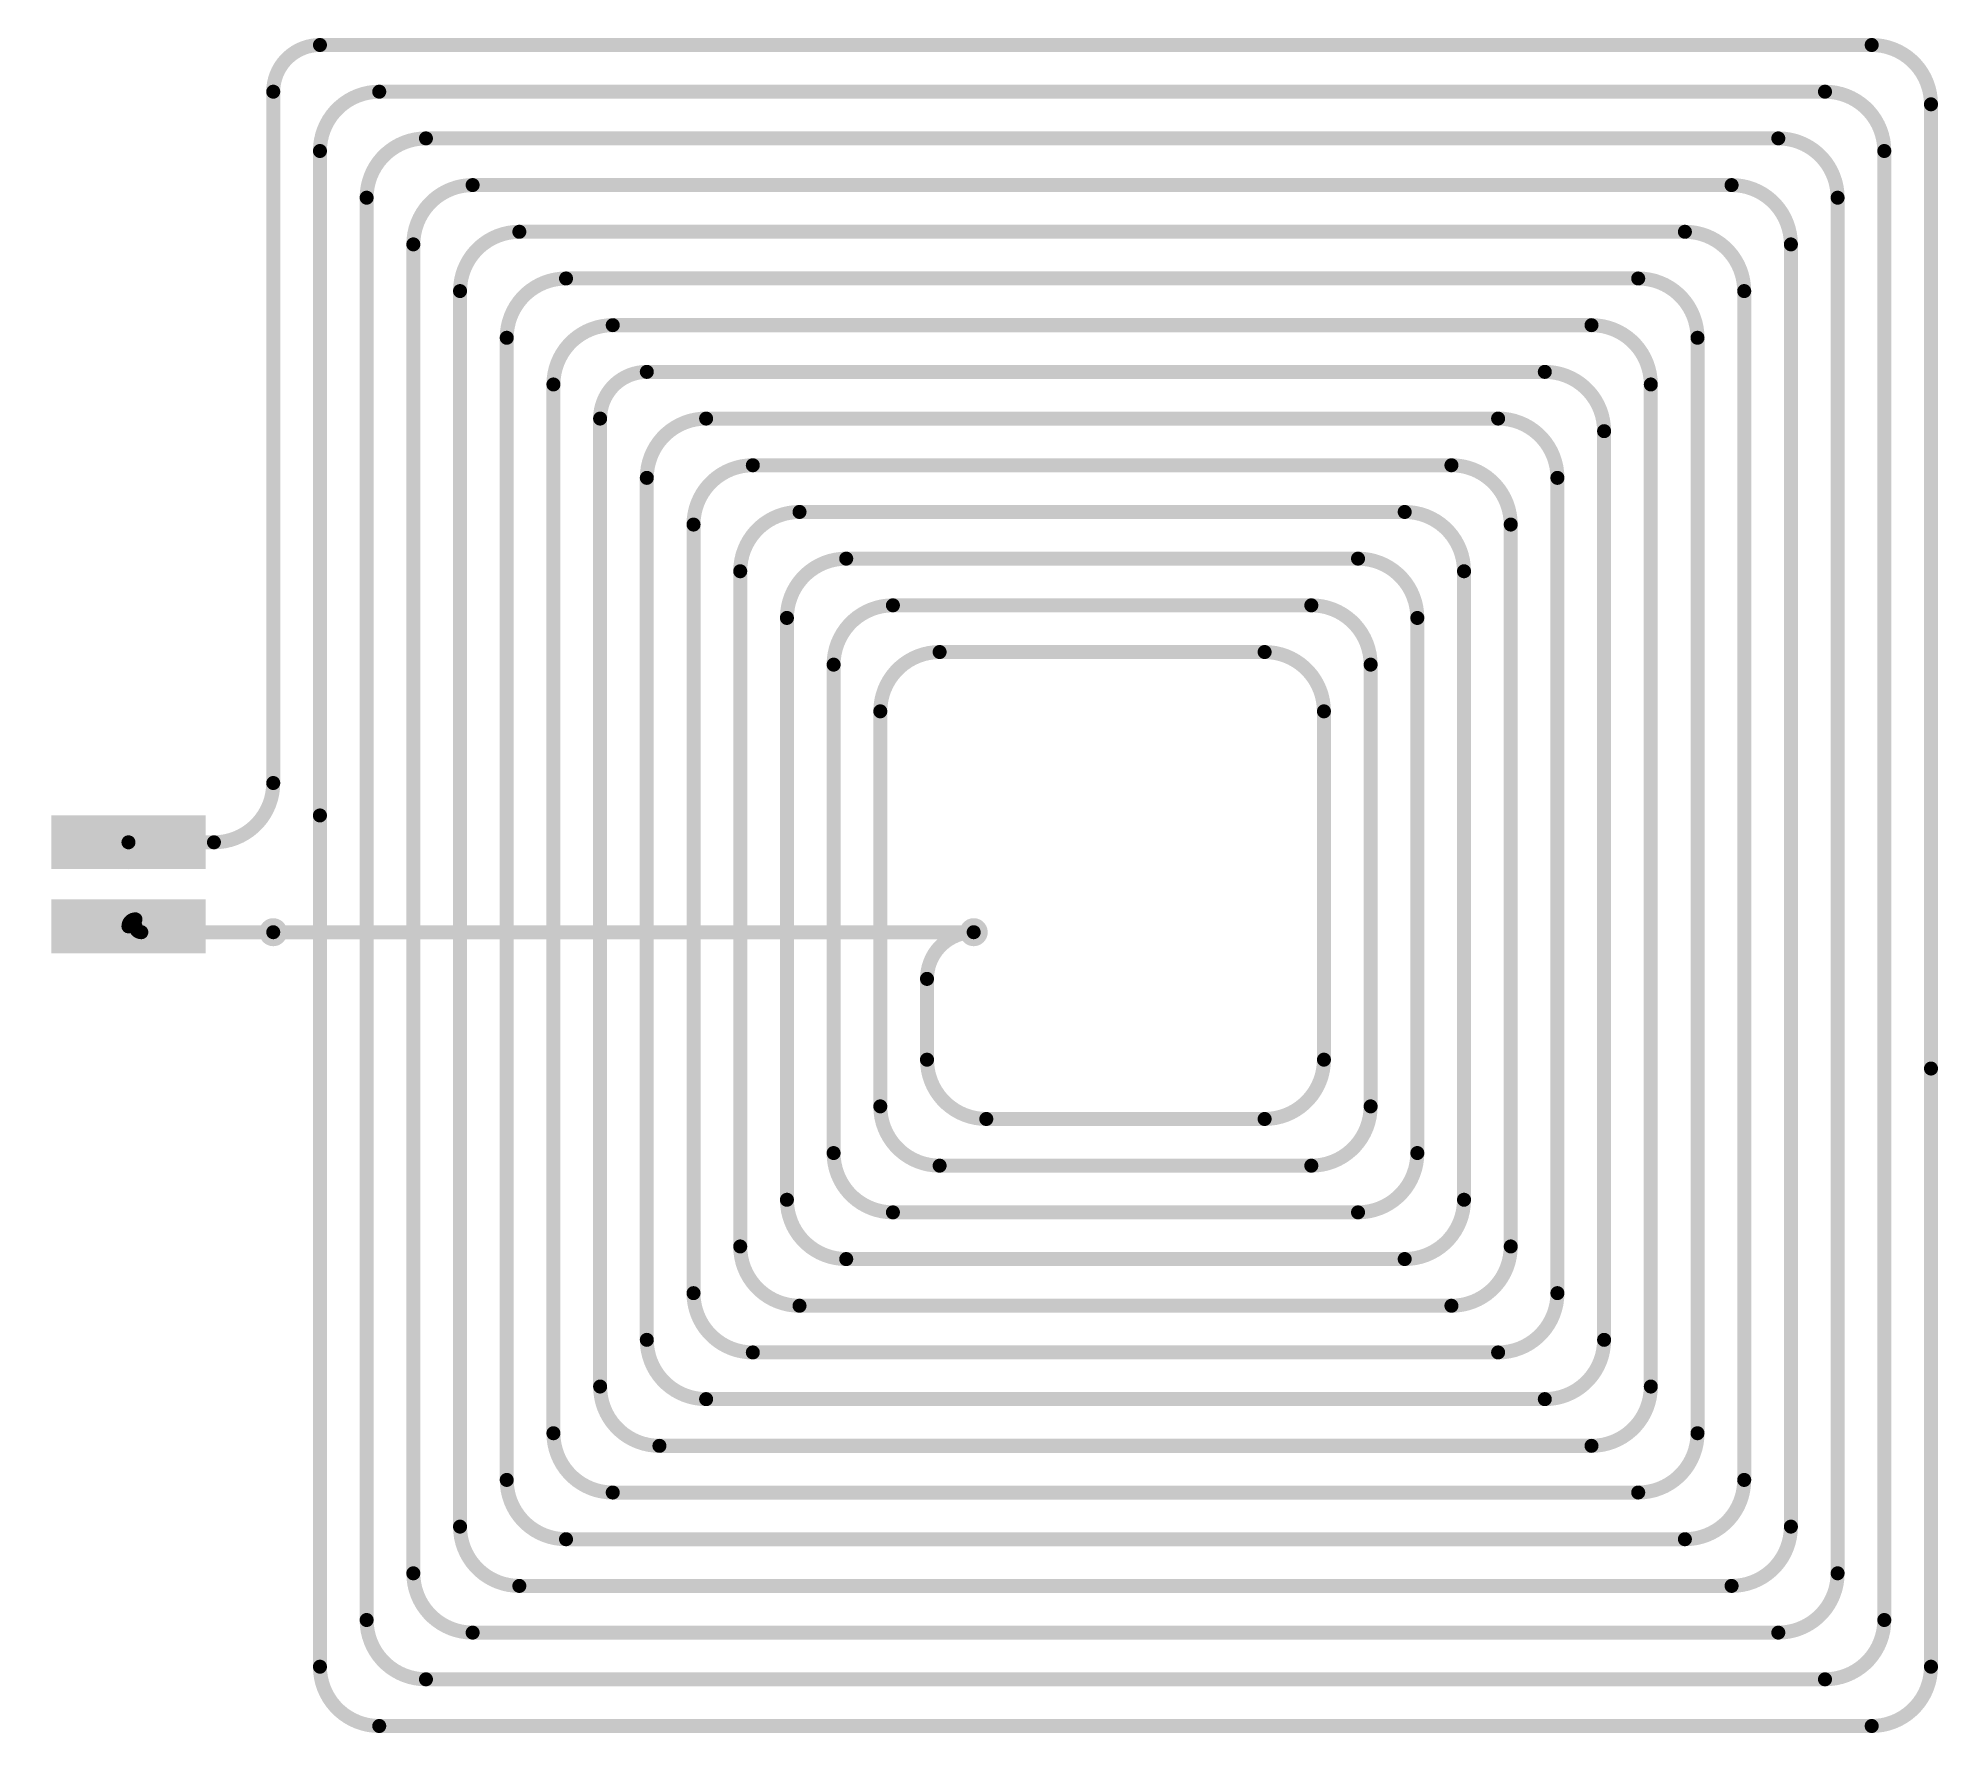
# Model space of a CAD drawing. Header units: inches. Extents: x 70 to 110.6, y 63.4 to 99.7.
import ezdxf

# ---------------------------------------------------------------- set-up
doc = ezdxf.new("R2010")
doc.units = ezdxf.units.IN
doc.layers.add('Bottom Layer', color=5, linetype='Continuous')
doc.layers.add('Top Layer', color=1, linetype='Continuous')

msp = doc.modelspace()

# ---------------------------------------------------------------- linework, layer by layer
at = {"layer": 'Bottom Layer', "const_width": 0.15}
for points in [[(74.767, 80.531, 1), (75.217, 80.531, 1)], [(74.917, 80.531, 1), (75.067, 80.531, 1)], [(89.767, 80.531, 1), (90.217, 80.531, 1)], [(89.917, 80.531, 1), (90.067, 80.531, 1)]]:
    msp.add_lwpolyline(points, format="xyb", close=True, dxfattribs=at)
at = {"layer": 'Bottom Layer', "const_width": 0.3}
msp.add_lwpolyline([(74.992, 80.531), (89.992, 80.531)], dxfattribs=at)
at = {"layer": 'Top Layer', "const_width": 0.3}
for points in [[(74.992, 98.531, -0.414214), (75.992, 99.531)], [(109.222, 99.531, -0.414214), (110.492, 98.261)], [(75.992, 97.261, -0.414214), (77.262, 98.531)], [(108.222, 98.531, -0.414214), (109.492, 97.261)], [(76.992, 96.261, -0.414214), (78.262, 97.531)], [(107.222, 97.531, -0.414214), (108.492, 96.261)], [(77.992, 95.261, -0.414214), (79.262, 96.531)], [(106.222, 96.531, -0.414214), (107.492, 95.261)], [(78.992, 94.261, -0.414214), (80.262, 95.531)], [(105.222, 95.531, -0.414214), (106.492, 94.261)], [(79.992, 93.261, -0.414214), (81.262, 94.531)], [(104.222, 94.531, -0.414214), (105.492, 93.261)], [(80.992, 92.261, -0.414214), (82.262, 93.531)], [(103.222, 93.531, -0.414214), (104.492, 92.261)], [(81.992, 91.531, -0.414214), (82.992, 92.531)], [(102.222, 92.531, -0.414214), (103.492, 91.261)], [(82.992, 90.261, -0.414214), (84.262, 91.531)], [(101.222, 91.531, -0.414214), (102.492, 90.261)], [(83.992, 89.261, -0.414214), (85.262, 90.531)], [(100.222, 90.531, -0.414214), (101.492, 89.261)], [(84.992, 88.261, -0.414214), (86.262, 89.531)], [(99.222, 89.531, -0.414214), (100.492, 88.261)], [(85.992, 87.261, -0.414214), (87.262, 88.531)], [(98.222, 88.531, -0.414214), (99.492, 87.261)], [(86.992, 86.261, -0.414214), (88.262, 87.531)], [(97.222, 87.531, -0.414214), (98.492, 86.261)], [(87.992, 85.261, -0.414214), (89.262, 86.531)], [(96.222, 86.531, -0.414214), (97.492, 85.261)], [(74.992, 83.726, -0.414214), (73.722, 82.456)], [(71.892, 80.656, -0.414214), (72.042, 80.806)], [(72.167, 80.531, -0.414214), (72.042, 80.656)], [(88.992, 79.531, -0.414214), (89.992, 80.531)], [(90.262, 76.531, -0.414214), (88.992, 77.801)], [(97.492, 77.801, -0.414214), (96.222, 76.531)], [(89.262, 75.531, -0.414214), (87.992, 76.801)], [(98.492, 76.801, -0.414214), (97.222, 75.531)], [(88.262, 74.531, -0.414214), (86.992, 75.801)], [(99.492, 75.801, -0.414214), (98.222, 74.531)], [(87.262, 73.531, -0.414214), (85.992, 74.801)], [(100.492, 74.801, -0.414214), (99.222, 73.531)], [(86.262, 72.531, -0.414214), (84.992, 73.801)], [(101.492, 73.801, -0.414214), (100.222, 72.531)], [(85.262, 71.531, -0.414214), (83.992, 72.801)], [(102.492, 72.801, -0.414214), (101.222, 71.531)], [(84.262, 70.531, -0.414214), (82.992, 71.801)], [(103.492, 71.801, -0.414214), (102.222, 70.531)], [(83.262, 69.531, -0.414214), (81.992, 70.801)], [(104.492, 70.801, -0.414214), (103.222, 69.531)], [(82.262, 68.531, -0.414214), (80.992, 69.801)], [(105.492, 69.801, -0.414214), (104.222, 68.531)], [(81.262, 67.531, -0.414214), (79.992, 68.801)], [(106.492, 68.801, -0.414214), (105.222, 67.531)], [(80.262, 66.531, -0.414214), (78.992, 67.801)], [(107.492, 67.801, -0.414214), (106.222, 66.531)], [(79.262, 65.531, -0.414214), (77.992, 66.801)], [(108.492, 66.801, -0.414214), (107.222, 65.531)], [(78.262, 64.531, -0.414214), (76.992, 65.801)], [(109.492, 65.801, -0.414214), (108.222, 64.531)], [(77.262, 63.531, -0.414214), (75.992, 64.801)], [(110.492, 64.801, -0.414214), (109.222, 63.531)]]:
    msp.add_lwpolyline(points, format="xyb", dxfattribs=at)
at = {"layer": 'Top Layer'}
for points, const_width in [([(75.992, 99.531), (109.222, 99.531)], 0.3), ([(74.992, 83.726), (74.992, 98.531)], 0.3), ([(77.262, 98.531), (108.222, 98.531)], 0.3), ([(110.492, 77.611), (110.492, 98.261)], 0.3), ([(78.262, 97.531), (107.222, 97.531)], 0.3), ([(75.992, 83.031), (75.992, 97.261)], 0.3), ([(109.492, 65.801), (109.492, 97.261)], 0.3), ([(79.262, 96.531), (106.222, 96.531)], 0.3), ([(76.992, 65.801), (76.992, 96.261)], 0.3), ([(108.492, 66.801), (108.492, 96.261)], 0.3), ([(80.262, 95.531), (105.222, 95.531)], 0.3), ([(77.992, 66.801), (77.992, 95.261)], 0.3), ([(107.492, 67.801), (107.492, 95.261)], 0.3), ([(78.992, 67.801), (78.992, 94.261)], 0.3), ([(81.262, 94.531), (104.222, 94.531)], 0.3), ([(106.492, 68.801), (106.492, 94.261)], 0.3), ([(82.262, 93.531), (103.222, 93.531)], 0.3), ([(79.992, 68.801), (79.992, 93.261)], 0.3), ([(105.492, 69.801), (105.492, 93.261)], 0.3), ([(80.992, 69.801), (80.992, 92.261)], 0.3), ([(82.992, 92.531), (102.222, 92.531)], 0.3), ([(104.492, 70.801), (104.492, 92.261)], 0.3), ([(81.992, 70.801), (81.992, 91.531)], 0.3), ([(84.262, 91.531), (101.222, 91.531)], 0.3), ([(103.492, 71.801), (103.492, 91.261)], 0.3), ([(82.992, 71.801), (82.992, 90.261)], 0.3), ([(85.262, 90.531), (100.222, 90.531)], 0.3), ([(102.492, 72.801), (102.492, 90.261)], 0.3), ([(86.262, 89.531), (99.222, 89.531)], 0.3), ([(83.992, 72.801), (83.992, 89.261)], 0.3), ([(101.492, 73.801), (101.492, 89.261)], 0.3), ([(84.992, 73.801), (84.992, 88.261)], 0.3), ([(87.262, 88.531), (98.222, 88.531)], 0.3), ([(100.492, 74.801), (100.492, 88.261)], 0.3), ([(88.262, 87.531), (97.222, 87.531)], 0.3), ([(85.992, 74.801), (85.992, 87.261)], 0.3), ([(99.492, 75.801), (99.492, 87.261)], 0.3), ([(89.262, 86.531), (96.222, 86.531)], 0.3), ([(86.992, 75.801), (86.992, 86.261)], 0.3), ([(98.492, 76.801), (98.492, 86.261)], 0.3), ([(87.992, 76.801), (87.992, 85.261)], 0.3), ([(97.492, 77.801), (97.492, 85.261)], 0.3), ([(71.067, 83.031), (71.067, 81.881)], 1.65), ([(72.717, 83.031), (72.717, 81.881)], 1.65), ([(70.242, 82.744), (73.542, 82.744)], 0.575), ([(75.992, 64.801), (75.992, 83.031)], 0.3), ([(71.892, 82.456), (73.722, 82.456)], 0.3), ([(70.242, 82.169), (73.542, 82.169)], 0.575), ([(71.067, 81.231), (71.067, 80.081)], 1.65), ([(72.717, 81.231), (72.717, 80.081)], 1.65), ([(70.242, 80.944), (73.542, 80.944)], 0.575), ([(70.242, 80.369), (73.542, 80.369)], 0.575), ([(72.167, 80.531), (74.992, 80.531)], 0.3), ([(88.992, 77.801), (88.992, 79.531)], 0.3), ([(110.492, 64.801), (110.492, 77.611)], 0.3), ([(90.262, 76.531), (96.222, 76.531)], 0.3), ([(89.262, 75.531), (97.222, 75.531)], 0.3), ([(88.262, 74.531), (98.222, 74.531)], 0.3), ([(87.262, 73.531), (99.222, 73.531)], 0.3), ([(86.262, 72.531), (100.222, 72.531)], 0.3), ([(85.262, 71.531), (101.222, 71.531)], 0.3), ([(84.262, 70.531), (102.222, 70.531)], 0.3), ([(83.262, 69.531), (103.222, 69.531)], 0.3), ([(82.262, 68.531), (104.222, 68.531)], 0.3), ([(81.262, 67.531), (105.222, 67.531)], 0.3), ([(80.262, 66.531), (106.222, 66.531)], 0.3), ([(79.262, 65.531), (107.222, 65.531)], 0.3), ([(78.262, 64.531), (108.222, 64.531)], 0.3), ([(77.262, 63.531), (109.222, 63.531)], 0.3)]:
    msp.add_lwpolyline(points, dxfattribs=dict(at, const_width=const_width))
for points, const_width in [([(75.917, 99.531, 1), (76.067, 99.531, 1)], 0.15), ([(75.917, 99.531, 1), (76.067, 99.531, 1)], 0.15), ([(109.147, 99.531, 1), (109.297, 99.531, 1)], 0.15), ([(109.147, 99.531, 1), (109.297, 99.531, 1)], 0.15), ([(74.917, 98.531, 1), (75.067, 98.531, 1)], 0.15), ([(74.917, 98.531, 1), (75.067, 98.531, 1)], 0.15), ([(77.187, 98.531, 1), (77.337, 98.531, 1)], 0.15), ([(77.187, 98.531, 1), (77.337, 98.531, 1)], 0.15), ([(108.147, 98.531, 1), (108.297, 98.531, 1)], 0.15), ([(108.147, 98.531, 1), (108.297, 98.531, 1)], 0.15), ([(110.417, 98.261, 1), (110.567, 98.261, 1)], 0.15), ([(110.417, 98.261, 1), (110.567, 98.261, 1)], 0.15), ([(78.187, 97.531, 1), (78.337, 97.531, 1)], 0.15), ([(78.187, 97.531, 1), (78.337, 97.531, 1)], 0.15), ([(107.147, 97.531, 1), (107.297, 97.531, 1)], 0.15), ([(107.147, 97.531, 1), (107.297, 97.531, 1)], 0.15), ([(75.917, 97.261, 1), (76.067, 97.261, 1)], 0.15), ([(75.917, 97.261, 1), (76.067, 97.261, 1)], 0.15), ([(109.417, 97.261, 1), (109.567, 97.261, 1)], 0.15), ([(109.417, 97.261, 1), (109.567, 97.261, 1)], 0.15), ([(79.187, 96.531, 1), (79.337, 96.531, 1)], 0.15), ([(79.187, 96.531, 1), (79.337, 96.531, 1)], 0.15), ([(106.147, 96.531, 1), (106.297, 96.531, 1)], 0.15), ([(106.147, 96.531, 1), (106.297, 96.531, 1)], 0.15), ([(76.917, 96.261, 1), (77.067, 96.261, 1)], 0.15), ([(76.917, 96.261, 1), (77.067, 96.261, 1)], 0.15), ([(108.417, 96.261, 1), (108.567, 96.261, 1)], 0.15), ([(108.417, 96.261, 1), (108.567, 96.261, 1)], 0.15), ([(80.187, 95.531, 1), (80.337, 95.531, 1)], 0.15), ([(80.187, 95.531, 1), (80.337, 95.531, 1)], 0.15), ([(105.147, 95.531, 1), (105.297, 95.531, 1)], 0.15), ([(105.147, 95.531, 1), (105.297, 95.531, 1)], 0.15), ([(77.917, 95.261, 1), (78.067, 95.261, 1)], 0.15), ([(77.917, 95.261, 1), (78.067, 95.261, 1)], 0.15), ([(107.417, 95.261, 1), (107.567, 95.261, 1)], 0.15), ([(107.417, 95.261, 1), (107.567, 95.261, 1)], 0.15), ([(78.917, 94.261, 1), (79.067, 94.261, 1)], 0.15), ([(78.917, 94.261, 1), (79.067, 94.261, 1)], 0.15), ([(81.187, 94.531, 1), (81.337, 94.531, 1)], 0.15), ([(81.187, 94.531, 1), (81.337, 94.531, 1)], 0.15), ([(104.147, 94.531, 1), (104.297, 94.531, 1)], 0.15), ([(104.147, 94.531, 1), (104.297, 94.531, 1)], 0.15), ([(106.417, 94.261, 1), (106.567, 94.261, 1)], 0.15), ([(106.417, 94.261, 1), (106.567, 94.261, 1)], 0.15), ([(82.187, 93.531, 1), (82.337, 93.531, 1)], 0.15), ([(82.187, 93.531, 1), (82.337, 93.531, 1)], 0.15), ([(103.147, 93.531, 1), (103.297, 93.531, 1)], 0.15), ([(103.147, 93.531, 1), (103.297, 93.531, 1)], 0.15), ([(79.917, 93.261, 1), (80.067, 93.261, 1)], 0.15), ([(79.917, 93.261, 1), (80.067, 93.261, 1)], 0.15), ([(105.417, 93.261, 1), (105.567, 93.261, 1)], 0.15), ([(105.417, 93.261, 1), (105.567, 93.261, 1)], 0.15), ([(80.917, 92.261, 1), (81.067, 92.261, 1)], 0.15), ([(80.917, 92.261, 1), (81.067, 92.261, 1)], 0.15), ([(82.917, 92.531, 1), (83.067, 92.531, 1)], 0.15), ([(82.917, 92.531, 1), (83.067, 92.531, 1)], 0.15), ([(102.147, 92.531, 1), (102.297, 92.531, 1)], 0.15), ([(102.147, 92.531, 1), (102.297, 92.531, 1)], 0.15), ([(104.417, 92.261, 1), (104.567, 92.261, 1)], 0.15), ([(104.417, 92.261, 1), (104.567, 92.261, 1)], 0.15), ([(81.917, 91.531, 1), (82.067, 91.531, 1)], 0.15), ([(81.917, 91.531, 1), (82.067, 91.531, 1)], 0.15), ([(84.187, 91.531, 1), (84.337, 91.531, 1)], 0.15), ([(84.187, 91.531, 1), (84.337, 91.531, 1)], 0.15), ([(101.147, 91.531, 1), (101.297, 91.531, 1)], 0.15), ([(101.147, 91.531, 1), (101.297, 91.531, 1)], 0.15), ([(103.417, 91.261, 1), (103.567, 91.261, 1)], 0.15), ([(103.417, 91.261, 1), (103.567, 91.261, 1)], 0.15), ([(82.917, 90.261, 1), (83.067, 90.261, 1)], 0.15), ([(82.917, 90.261, 1), (83.067, 90.261, 1)], 0.15), ([(85.187, 90.531, 1), (85.337, 90.531, 1)], 0.15), ([(85.187, 90.531, 1), (85.337, 90.531, 1)], 0.15), ([(100.147, 90.531, 1), (100.297, 90.531, 1)], 0.15), ([(100.147, 90.531, 1), (100.297, 90.531, 1)], 0.15), ([(102.417, 90.261, 1), (102.567, 90.261, 1)], 0.15), ([(102.417, 90.261, 1), (102.567, 90.261, 1)], 0.15), ([(86.187, 89.531, 1), (86.337, 89.531, 1)], 0.15), ([(86.187, 89.531, 1), (86.337, 89.531, 1)], 0.15), ([(99.147, 89.531, 1), (99.297, 89.531, 1)], 0.15), ([(99.147, 89.531, 1), (99.297, 89.531, 1)], 0.15), ([(83.917, 89.261, 1), (84.067, 89.261, 1)], 0.15), ([(83.917, 89.261, 1), (84.067, 89.261, 1)], 0.15), ([(101.417, 89.261, 1), (101.567, 89.261, 1)], 0.15), ([(101.417, 89.261, 1), (101.567, 89.261, 1)], 0.15), ([(84.917, 88.261, 1), (85.067, 88.261, 1)], 0.15), ([(84.917, 88.261, 1), (85.067, 88.261, 1)], 0.15), ([(87.187, 88.531, 1), (87.337, 88.531, 1)], 0.15), ([(87.187, 88.531, 1), (87.337, 88.531, 1)], 0.15), ([(98.147, 88.531, 1), (98.297, 88.531, 1)], 0.15), ([(98.147, 88.531, 1), (98.297, 88.531, 1)], 0.15), ([(100.417, 88.261, 1), (100.567, 88.261, 1)], 0.15), ([(100.417, 88.261, 1), (100.567, 88.261, 1)], 0.15), ([(88.187, 87.531, 1), (88.337, 87.531, 1)], 0.15), ([(88.187, 87.531, 1), (88.337, 87.531, 1)], 0.15), ([(97.147, 87.531, 1), (97.297, 87.531, 1)], 0.15), ([(97.147, 87.531, 1), (97.297, 87.531, 1)], 0.15), ([(85.917, 87.261, 1), (86.067, 87.261, 1)], 0.15), ([(85.917, 87.261, 1), (86.067, 87.261, 1)], 0.15), ([(99.417, 87.261, 1), (99.567, 87.261, 1)], 0.15), ([(99.417, 87.261, 1), (99.567, 87.261, 1)], 0.15), ([(89.187, 86.531, 1), (89.337, 86.531, 1)], 0.15), ([(89.187, 86.531, 1), (89.337, 86.531, 1)], 0.15), ([(96.147, 86.531, 1), (96.297, 86.531, 1)], 0.15), ([(96.147, 86.531, 1), (96.297, 86.531, 1)], 0.15), ([(86.917, 86.261, 1), (87.067, 86.261, 1)], 0.15), ([(86.917, 86.261, 1), (87.067, 86.261, 1)], 0.15), ([(98.417, 86.261, 1), (98.567, 86.261, 1)], 0.15), ([(98.417, 86.261, 1), (98.567, 86.261, 1)], 0.15), ([(87.917, 85.261, 1), (88.067, 85.261, 1)], 0.15), ([(87.917, 85.261, 1), (88.067, 85.261, 1)], 0.15), ([(97.417, 85.261, 1), (97.567, 85.261, 1)], 0.15), ([(97.417, 85.261, 1), (97.567, 85.261, 1)], 0.15), ([(74.917, 83.726, 1), (75.067, 83.726, 1)], 0.15), ([(74.917, 83.726, 1), (75.067, 83.726, 1)], 0.15), ([(71.604, 82.456, 1), (72.18, 82.456, 1)], 0.575), ([(75.917, 83.031, 1), (76.067, 83.031, 1)], 0.15), ([(75.917, 83.031, 1), (76.067, 83.031, 1)], 0.15), ([(71.817, 82.456, 1), (71.967, 82.456, 1)], 0.15), ([(73.647, 82.456, 1), (73.797, 82.456, 1)], 0.15), ([(73.647, 82.456, 1), (73.797, 82.456, 1)], 0.15), ([(71.604, 80.656, 1), (72.18, 80.656, 1)], 0.575), ([(71.817, 80.656, 1), (71.967, 80.656, 1)], 0.15), ([(71.967, 80.806, 1), (72.117, 80.806, 1)], 0.15), ([(71.967, 80.656, 1), (72.117, 80.656, 1)], 0.15), ([(72.092, 80.531, 1), (72.242, 80.531, 1)], 0.15), ([(72.092, 80.531, 1), (72.242, 80.531, 1)], 0.15), ([(74.767, 80.531, 1), (75.217, 80.531, 1)], 0.15), ([(74.917, 80.531, 1), (75.067, 80.531, 1)], 0.15), ([(89.767, 80.531, 1), (90.217, 80.531, 1)], 0.15), ([(89.917, 80.531, 1), (90.067, 80.531, 1)], 0.15), ([(88.917, 79.531, 1), (89.067, 79.531, 1)], 0.15), ([(88.917, 79.531, 1), (89.067, 79.531, 1)], 0.15), ([(88.917, 77.801, 1), (89.067, 77.801, 1)], 0.15), ([(88.917, 77.801, 1), (89.067, 77.801, 1)], 0.15), ([(97.417, 77.801, 1), (97.567, 77.801, 1)], 0.15), ([(97.417, 77.801, 1), (97.567, 77.801, 1)], 0.15), ([(110.417, 77.611, 1), (110.567, 77.611, 1)], 0.15), ([(110.417, 77.611, 1), (110.567, 77.611, 1)], 0.15), ([(87.917, 76.801, 1), (88.067, 76.801, 1)], 0.15), ([(87.917, 76.801, 1), (88.067, 76.801, 1)], 0.15), ([(98.417, 76.801, 1), (98.567, 76.801, 1)], 0.15), ([(98.417, 76.801, 1), (98.567, 76.801, 1)], 0.15), ([(90.187, 76.531, 1), (90.337, 76.531, 1)], 0.15), ([(90.187, 76.531, 1), (90.337, 76.531, 1)], 0.15), ([(96.147, 76.531, 1), (96.297, 76.531, 1)], 0.15), ([(96.147, 76.531, 1), (96.297, 76.531, 1)], 0.15), ([(86.917, 75.801, 1), (87.067, 75.801, 1)], 0.15), ([(86.917, 75.801, 1), (87.067, 75.801, 1)], 0.15), ([(89.187, 75.531, 1), (89.337, 75.531, 1)], 0.15), ([(89.187, 75.531, 1), (89.337, 75.531, 1)], 0.15), ([(97.147, 75.531, 1), (97.297, 75.531, 1)], 0.15), ([(97.147, 75.531, 1), (97.297, 75.531, 1)], 0.15), ([(99.417, 75.801, 1), (99.567, 75.801, 1)], 0.15), ([(99.417, 75.801, 1), (99.567, 75.801, 1)], 0.15), ([(85.917, 74.801, 1), (86.067, 74.801, 1)], 0.15), ([(85.917, 74.801, 1), (86.067, 74.801, 1)], 0.15), ([(100.417, 74.801, 1), (100.567, 74.801, 1)], 0.15), ([(100.417, 74.801, 1), (100.567, 74.801, 1)], 0.15), ([(88.187, 74.531, 1), (88.337, 74.531, 1)], 0.15), ([(88.187, 74.531, 1), (88.337, 74.531, 1)], 0.15), ([(98.147, 74.531, 1), (98.297, 74.531, 1)], 0.15), ([(98.147, 74.531, 1), (98.297, 74.531, 1)], 0.15), ([(84.917, 73.801, 1), (85.067, 73.801, 1)], 0.15), ([(84.917, 73.801, 1), (85.067, 73.801, 1)], 0.15), ([(87.187, 73.531, 1), (87.337, 73.531, 1)], 0.15), ([(87.187, 73.531, 1), (87.337, 73.531, 1)], 0.15), ([(99.147, 73.531, 1), (99.297, 73.531, 1)], 0.15), ([(99.147, 73.531, 1), (99.297, 73.531, 1)], 0.15), ([(101.417, 73.801, 1), (101.567, 73.801, 1)], 0.15), ([(101.417, 73.801, 1), (101.567, 73.801, 1)], 0.15), ([(83.917, 72.801, 1), (84.067, 72.801, 1)], 0.15), ([(83.917, 72.801, 1), (84.067, 72.801, 1)], 0.15), ([(102.417, 72.801, 1), (102.567, 72.801, 1)], 0.15), ([(102.417, 72.801, 1), (102.567, 72.801, 1)], 0.15), ([(86.187, 72.531, 1), (86.337, 72.531, 1)], 0.15), ([(86.187, 72.531, 1), (86.337, 72.531, 1)], 0.15), ([(100.147, 72.531, 1), (100.297, 72.531, 1)], 0.15), ([(100.147, 72.531, 1), (100.297, 72.531, 1)], 0.15), ([(82.917, 71.801, 1), (83.067, 71.801, 1)], 0.15), ([(82.917, 71.801, 1), (83.067, 71.801, 1)], 0.15), ([(85.187, 71.531, 1), (85.337, 71.531, 1)], 0.15), ([(85.187, 71.531, 1), (85.337, 71.531, 1)], 0.15), ([(101.147, 71.531, 1), (101.297, 71.531, 1)], 0.15), ([(101.147, 71.531, 1), (101.297, 71.531, 1)], 0.15), ([(103.417, 71.801, 1), (103.567, 71.801, 1)], 0.15), ([(103.417, 71.801, 1), (103.567, 71.801, 1)], 0.15), ([(81.917, 70.801, 1), (82.067, 70.801, 1)], 0.15), ([(81.917, 70.801, 1), (82.067, 70.801, 1)], 0.15), ([(104.417, 70.801, 1), (104.567, 70.801, 1)], 0.15), ([(104.417, 70.801, 1), (104.567, 70.801, 1)], 0.15), ([(84.187, 70.531, 1), (84.337, 70.531, 1)], 0.15), ([(84.187, 70.531, 1), (84.337, 70.531, 1)], 0.15), ([(102.147, 70.531, 1), (102.297, 70.531, 1)], 0.15), ([(102.147, 70.531, 1), (102.297, 70.531, 1)], 0.15), ([(80.917, 69.801, 1), (81.067, 69.801, 1)], 0.15), ([(80.917, 69.801, 1), (81.067, 69.801, 1)], 0.15), ([(83.187, 69.531, 1), (83.337, 69.531, 1)], 0.15), ([(83.187, 69.531, 1), (83.337, 69.531, 1)], 0.15), ([(103.147, 69.531, 1), (103.297, 69.531, 1)], 0.15), ([(103.147, 69.531, 1), (103.297, 69.531, 1)], 0.15), ([(105.417, 69.801, 1), (105.567, 69.801, 1)], 0.15), ([(105.417, 69.801, 1), (105.567, 69.801, 1)], 0.15), ([(79.917, 68.801, 1), (80.067, 68.801, 1)], 0.15), ([(79.917, 68.801, 1), (80.067, 68.801, 1)], 0.15), ([(106.417, 68.801, 1), (106.567, 68.801, 1)], 0.15), ([(106.417, 68.801, 1), (106.567, 68.801, 1)], 0.15), ([(82.187, 68.531, 1), (82.337, 68.531, 1)], 0.15), ([(82.187, 68.531, 1), (82.337, 68.531, 1)], 0.15), ([(104.147, 68.531, 1), (104.297, 68.531, 1)], 0.15), ([(104.147, 68.531, 1), (104.297, 68.531, 1)], 0.15), ([(78.917, 67.801, 1), (79.067, 67.801, 1)], 0.15), ([(78.917, 67.801, 1), (79.067, 67.801, 1)], 0.15), ([(107.417, 67.801, 1), (107.567, 67.801, 1)], 0.15), ([(107.417, 67.801, 1), (107.567, 67.801, 1)], 0.15), ([(81.187, 67.531, 1), (81.337, 67.531, 1)], 0.15), ([(81.187, 67.531, 1), (81.337, 67.531, 1)], 0.15), ([(105.147, 67.531, 1), (105.297, 67.531, 1)], 0.15), ([(105.147, 67.531, 1), (105.297, 67.531, 1)], 0.15), ([(77.917, 66.801, 1), (78.067, 66.801, 1)], 0.15), ([(77.917, 66.801, 1), (78.067, 66.801, 1)], 0.15), ([(108.417, 66.801, 1), (108.567, 66.801, 1)], 0.15), ([(108.417, 66.801, 1), (108.567, 66.801, 1)], 0.15), ([(80.187, 66.531, 1), (80.337, 66.531, 1)], 0.15), ([(80.187, 66.531, 1), (80.337, 66.531, 1)], 0.15), ([(106.147, 66.531, 1), (106.297, 66.531, 1)], 0.15), ([(106.147, 66.531, 1), (106.297, 66.531, 1)], 0.15), ([(76.917, 65.801, 1), (77.067, 65.801, 1)], 0.15), ([(76.917, 65.801, 1), (77.067, 65.801, 1)], 0.15), ([(109.417, 65.801, 1), (109.567, 65.801, 1)], 0.15), ([(109.417, 65.801, 1), (109.567, 65.801, 1)], 0.15), ([(79.187, 65.531, 1), (79.337, 65.531, 1)], 0.15), ([(79.187, 65.531, 1), (79.337, 65.531, 1)], 0.15), ([(107.147, 65.531, 1), (107.297, 65.531, 1)], 0.15), ([(107.147, 65.531, 1), (107.297, 65.531, 1)], 0.15), ([(75.917, 64.801, 1), (76.067, 64.801, 1)], 0.15), ([(75.917, 64.801, 1), (76.067, 64.801, 1)], 0.15), ([(110.417, 64.801, 1), (110.567, 64.801, 1)], 0.15), ([(110.417, 64.801, 1), (110.567, 64.801, 1)], 0.15), ([(78.187, 64.531, 1), (78.337, 64.531, 1)], 0.15), ([(78.187, 64.531, 1), (78.337, 64.531, 1)], 0.15), ([(108.147, 64.531, 1), (108.297, 64.531, 1)], 0.15), ([(108.147, 64.531, 1), (108.297, 64.531, 1)], 0.15), ([(77.187, 63.531, 1), (77.337, 63.531, 1)], 0.15), ([(77.187, 63.531, 1), (77.337, 63.531, 1)], 0.15), ([(109.147, 63.531, 1), (109.297, 63.531, 1)], 0.15), ([(109.147, 63.531, 1), (109.297, 63.531, 1)], 0.15)]:
    msp.add_lwpolyline(points, format="xyb", close=True, dxfattribs=dict(at, const_width=const_width))

doc.saveas('drawing.dxf')
